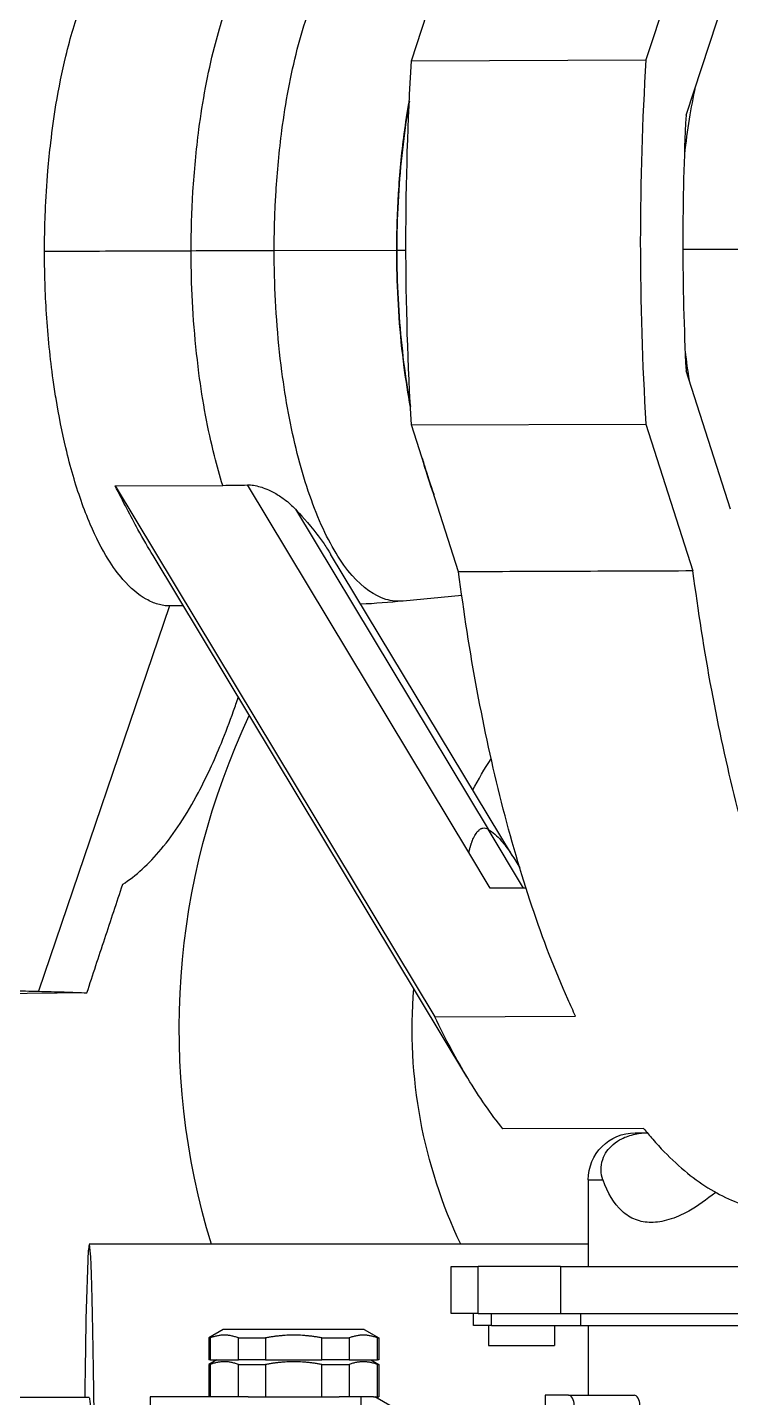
# Model space of a CAD drawing. Header units: millimetres. Extents: x 48717 to 75522, y 76128 to 88842.
# Drawn here: x 57301.8 to 57371.9, y 81628.8 to 81765.3 of the extents above; entities that cross this region are included whole.
import ezdxf

# ---------------------------------------------------------------- set-up
doc = ezdxf.new("R2010")
doc.units = ezdxf.units.MM
doc.layers.add('Top (Plan) View2-DV20-S1B-001a', color=140, linetype='Continuous')
doc.layers.add('Top (Plan) View2-DV20-S1B-002a', color=140, linetype='Continuous')

# ---------------------------------------------------------------- blocks, each defined once
blk = doc.blocks.new('*U751')
at = {"layer": 'Top (Plan) View2-DV20-S1B-002a', "color": 0, "linetype": 'ByBlock', "lineweight": -2}
for p, q in [((57340.07, 81762), (57344.76, 81776.39)), ((57368.12, 81776.48), (57363.43, 81762.08)), ((57367.45, 81756.57), (57371.87, 81770.12)), ((57340.07, 81762), (57363.43, 81762.08)), ((57338.6, 81743.1), (57326.38, 81743.07)), ((57339.51, 81743.1), (57338.6, 81743.1)), ((57371.87, 81717.31), (57367.45, 81731.1)), ((57367.6, 81731.27), (57367.6, 81731.27)), ((57340.07, 81725.7), (57363.43, 81725.79)), ((57344.76, 81711.06), (57340.07, 81725.7)), ((57363.43, 81725.79), (57368.12, 81711.15)), ((57310.52, 81719.64), (57321.25, 81719.68)), ((57310.52, 81719.64), (57342.4, 81666.72)), ((57345.78, 81683.08), (57323.71, 81719.72)), ((57328.5, 81717.3), (57347.71, 81685.41)), ((57345.59, 81660.73), (57314.3, 81712.68)), ((57350.12, 81682.77), (57332, 81712.84)), ((57345.07, 81708.72), (57339.24, 81708.15)), ((57315.94, 81707.66), (57302.9, 81669.26)), ((57317.32, 81707.66), (57316.07, 81707.66)), ((57351.24, 81679.54), (57347.71, 81685.41)), ((57347.92, 81679.53), (57345.78, 81683.08)), ((57350.25, 81682.55), (57350.85, 81681.56)), ((57351.47, 81679.54), (57347.92, 81679.53)), ((57307.71, 81669.11), (57249.5, 81668.34)), ((57342.4, 81666.72), (57356.42, 81666.77)), ((57363.2, 81655.59), (57349.18, 81655.54))]:
    blk.add_line(p, q, dxfattribs=at)
at = {"layer": 'Top (Plan) View2-DV20-S1B-002a', "color": 0, "linetype": 'ByBlock', "lineweight": -2, "extrusion": (0, 0, -1)}
blk.add_ellipse((57383.66, 81743.41), major_axis=(0.12, -65.7), ratio=0.251375, start_param=1.382779, end_param=1.772908, dxfattribs=at)
at = {"layer": 'Top (Plan) View2-DV20-S1B-002a', "color": 0, "linetype": 'ByBlock', "lineweight": -2}
blk.add_ellipse((57339, 81742.58), major_axis=(69.29, 0.1), ratio=0.007399, start_param=1.753851, end_param=1.877108, dxfattribs=at)
for points, knots in [([(57303.49, 81742.98), (57303.49, 81743.31), (57303.49, 81743.63), (57303.5, 81744.28), (57303.5, 81744.6), (57303.52, 81745.59), (57303.54, 81746.26), (57303.63, 81748.31), (57303.71, 81749.69), (57303.91, 81751.99), (57304, 81752.92), (57304.26, 81755.13), (57304.43, 81756.38), (57304.91, 81759.29), (57305.24, 81760.92), (57306.06, 81764.33), (57306.58, 81766.07), (57307.43, 81768.45), (57307.73, 81769.21), (57308.61, 81771.22), (57309.22, 81772.35), (57310.32, 81774.06), (57310.81, 81774.71), (57312.06, 81776.09), (57312.84, 81776.7), (57314.01, 81777.3), (57314.4, 81777.44), (57315.13, 81777.62), (57315.47, 81777.66), (57315.81, 81777.66)], [0.000001, 0.000001, 0.000001, 0.000001, 0.096876, 0.096876, 0.19472, 0.19472, 0.395194, 0.395194, 0.814098, 0.814098, 1.106215, 1.106215, 1.511602, 1.511602, 2.075831, 2.075831, 2.757015, 2.757015, 3.106808, 3.106808, 3.726689, 3.726689, 4.19374, 4.19374, 4.885125, 4.885125, 5.223605, 5.223605, 5.516054, 5.516054, 5.516054, 5.516054]), ([(57326.38, 81743.07), (57326.38, 81743.7), (57326.39, 81744.96), (57326.45, 81746.91), (57326.62, 81750.24), (57327.13, 81755.76), (57328.53, 81763.32), (57330.96, 81770.49), (57334.08, 81775.48), (57336.88, 81777.27), (57338.49, 81777.39), (57338.98, 81777.35)], [0, 0, 0, 0, 0.0104167, 0.0208333, 0.03125, 0.0625, 0.1041667, 0.1458333, 0.1875, 0.2291667, 0.2475216, 0.2475216, 0.2475216, 0.2475216]), ([(57318.1, 81743.04), (57318.1, 81743.68), (57318.11, 81744.31), (57318.12, 81744.96), (57318.13, 81745.61), (57318.15, 81746.27), (57318.18, 81746.94), (57318.21, 81747.6), (57318.24, 81748.28), (57318.28, 81748.96), (57318.41, 81750.99), (57318.6, 81753.08), (57318.88, 81755.17), (57319.24, 81757.96), (57319.76, 81760.74), (57320.42, 81763.34), (57320.68, 81764.33), (57320.96, 81765.3), (57321.25, 81766.23)], [0, 0, 0, 0, 0.0867165, 0.0867165, 0.0867165, 0.173433, 0.173433, 0.173433, 0.2601495, 0.2601495, 0.2601495, 0.520299, 0.520299, 0.520299, 0.8671651, 0.8671651, 0.8671651, 0.9999766, 0.9999766, 0.9999766, 0.9999766]), ([(57340.07, 81725.7), (57339.69, 81731.69), (57339.51, 81737.79), (57339.51, 81749.94), (57339.69, 81756.03), (57340.07, 81762)], [-3.64303, -3.64303, -3.64303, -3.64303, -1.821515, -1.821515, 0, 0, 0, 0]), ([(57363.43, 81762.08), (57363.06, 81756.12), (57362.87, 81750.03), (57362.87, 81737.88), (57363.06, 81731.78), (57363.43, 81725.79)], [-3.64303, -3.64303, -3.64303, -3.64303, -1.821515, -1.821515, 0, 0, 0, 0]), ([(57367.29, 81752.68), (57367.43, 81753.89), (57367.75, 81756.22), (57368.15, 81758.37), (57368.37, 81759.39)], [0.5446309, 0.5446309, 0.5446309, 0.5446309, 0.5625, 0.5802411, 0.5802411, 0.5802411, 0.5802411]), ([(57338.6, 81743.1), (57338.6, 81743.71), (57338.61, 81744.93), (57338.67, 81746.83), (57338.83, 81750.05), (57339.18, 81753.82), (57339.65, 81756.91), (57339.85, 81758)], [0, 0, 0, 0, 0.01041667, 0.02083333, 0.03125, 0.0625, 0.07966914, 0.07966914, 0.07966914, 0.07966914]), ([(57339.85, 81757.97), (57339.79, 81757.63), (57339.26, 81754.52), (57338.73, 81749.55), (57338.6, 81744.71), (57338.6, 81743.1)], [0.43228311, 0.43228311, 0.43228311, 0.43228311, 0.4375, 0.47916667, 0.5, 0.5, 0.5, 0.5]), ([(57318.1, 81743.04), (57316.48, 81743.03), (57314.85, 81743.03), (57313.23, 81743.02), (57311.61, 81743.02), (57309.98, 81743.01), (57308.36, 81743), (57306.74, 81743), (57305.11, 81742.99), (57303.49, 81742.98)], [0, 0, 0, 0, 0.521132, 0.521132, 0.521132, 1.042263, 1.042263, 1.042263, 1.563393, 1.563393, 1.563393, 1.563393]), ([(57315.94, 81707.66), (57315.75, 81707.66), (57315.56, 81707.68), (57315.18, 81707.74), (57314.98, 81707.78), (57314.4, 81707.95), (57314.01, 81708.12), (57312.83, 81708.78), (57312.05, 81709.44), (57310.8, 81710.88), (57310.31, 81711.56), (57309.21, 81713.33), (57308.6, 81714.5), (57307.73, 81716.55), (57307.42, 81717.34), (57306.57, 81719.76), (57306.06, 81721.52), (57305.24, 81724.97), (57304.91, 81726.63), (57304.53, 81728.95), (57304.43, 81729.58), (57304.05, 81732.34), (57303.83, 81734.54), (57303.62, 81737.82), (57303.57, 81738.88), (57303.52, 81740.45), (57303.51, 81740.96), (57303.49, 81741.98), (57303.49, 81742.48), (57303.49, 81742.98)], [0, 0, 0, 0, 0.161646, 0.161646, 0.325127, 0.325127, 0.65732, 0.65732, 1.335785, 1.335785, 1.794082, 1.794082, 2.40227, 2.40227, 2.744376, 2.744376, 3.410327, 3.410327, 3.961223, 3.961223, 4.161848, 4.161848, 4.834596, 4.834596, 5.151538, 5.151538, 5.304132, 5.304132, 5.453931, 5.453931, 5.453931, 5.453931]), ([(57321.25, 81719.68), (57320.96, 81720.63), (57320.68, 81721.61), (57320.42, 81722.62), (57320.09, 81723.94), (57319.8, 81725.3), (57319.54, 81726.68), (57319.28, 81728.06), (57319.06, 81729.47), (57318.88, 81730.87), (57318.42, 81734.37), (57318.18, 81737.88), (57318.12, 81741.12), (57318.11, 81741.77), (57318.1, 81742.4), (57318.1, 81743.04)], [0.0000039, 0.0000039, 0.0000039, 0.0000039, 0.1328238, 0.1328238, 0.1328238, 0.3062591, 0.3062591, 0.3062591, 0.4796943, 0.4796943, 0.4796943, 0.9132824, 0.9132824, 0.9132824, 1, 1, 1, 1]), ([(57339.24, 81708.15), (57338.67, 81708.09), (57336.98, 81708.25), (57334.08, 81710.24), (57330.96, 81715.41), (57328.93, 81721.48), (57327.77, 81726.87), (57326.78, 81733.1), (57326.42, 81738.65), (57326.38, 81742.44), (57326.38, 81743.07)], [0.7491501, 0.7491501, 0.7491501, 0.7491501, 0.7708333, 0.8125, 0.8541667, 0.8958333, 0.9166667, 0.9375, 0.9895833, 1, 1, 1, 1]), ([(57339.96, 81727.49), (57339.72, 81728.79), (57338.99, 81733.48), (57338.63, 81738.83), (57338.6, 81742.49), (57338.6, 81743.1)], [0.91693729, 0.91693729, 0.91693729, 0.91693729, 0.9375, 0.98958333, 1, 1, 1, 1]), ([(57338.6, 81743.1), (57338.6, 81741.49), (57338.73, 81736.65), (57339.28, 81731.4), (57339.86, 81728.08), (57339.96, 81727.53)], [0.5, 0.5, 0.5, 0.5, 0.52083333, 0.5625, 0.57099801, 0.57099801, 0.57099801, 0.57099801]), ([(57378.84, 81743.13), (57378.44, 81743.14), (57377.84, 81743.15), (57377.01, 81743.16), (57376.6, 81743.16), (57376.13, 81743.17), (57375.62, 81743.17), (57374.86, 81743.18), (57374, 81743.18), (57373.1, 81743.19), (57372.19, 81743.19), (57371.24, 81743.19), (57370.31, 81743.19), (57369.2, 81743.19), (57368.12, 81743.19), (57367.14, 81743.19)], [0.0001055, 0.0001055, 0.0001055, 0.0001055, 0.25, 0.25, 0.25, 0.375, 0.375, 0.375, 0.5625, 0.5625, 0.5625, 0.75, 0.75, 0.75, 0.9715873, 0.9715873, 0.9715873, 0.9715873]), ([(57367.78, 81730.08), (57367.78, 81730.1), (57367.62, 81731.05), (57367.48, 81732.03), (57367.37, 81733.02)], [0.43722323, 0.43722323, 0.43722323, 0.43722323, 0.4375, 0.45219178, 0.45219178, 0.45219178, 0.45219178]), ([(57341.16, 81722.32), (57341.22, 81722.09), (57341.58, 81720.83), (57341.96, 81719.69), (57342.28, 81718.81)], [0.59998617, 0.59998617, 0.59998617, 0.59998617, 0.60416667, 0.62323664, 0.62323664, 0.62323664, 0.62323664]), ([(57314.3, 81712.68), (57313.83, 81713.47), (57313.32, 81714.34), (57312.08, 81716.6), (57311.32, 81718.07), (57310.52, 81719.64)], [-1.090627, -1.090627, -1.090627, -1.090627, -0.633894, -0.633894, 0, 0, 0, 0]), ([(57321.25, 81719.68), (57321.66, 81719.69), (57322.07, 81719.69), (57322.89, 81719.7), (57323.3, 81719.71), (57323.71, 81719.72)], [-0.2620559, -0.2620559, -0.2620559, -0.2620559, -0.1310389, -0.1310389, -0.0000423, -0.0000423, -0.0000423, -0.0000423]), ([(57323.71, 81719.72), (57323.91, 81719.73), (57324.12, 81719.72), (57324.55, 81719.65), (57324.77, 81719.6), (57325.37, 81719.43), (57325.85, 81719.24), (57326.75, 81718.74), (57327.08, 81718.52), (57327.8, 81717.99), (57328.18, 81717.65), (57328.5, 81717.3)], [-0.7034882, -0.7034882, -0.7034882, -0.7034882, -0.5959104, -0.5959104, -0.4830517, -0.4830517, -0.2860268, -0.2860268, -0.1663621, -0.1663621, 0, 0, 0, 0]), ([(57328.5, 81717.3), (57328.91, 81716.87), (57329.77, 81715.93), (57330.93, 81714.43), (57331.2, 81714.07), (57331.55, 81713.54), (57331.66, 81713.38), (57331.84, 81713.1), (57331.91, 81712.99), (57331.98, 81712.87), (57331.99, 81712.86), (57332, 81712.84)], [-0.6804043, -0.6804043, -0.6804043, -0.6804043, -0.4693804, -0.4693804, -0.3978419, -0.3978419, -0.3641252, -0.3641252, -0.3406856, -0.3406856, -0.3376883, -0.3376883, -0.3376883, -0.3376883]), ([(57368.12, 81711.15), (57364.23, 81711.14), (57360.33, 81711.12), (57352.55, 81711.09), (57348.65, 81711.08), (57344.76, 81711.06)], [-2.500148, -2.500148, -2.500148, -2.500148, -1.250148, -1.250148, -0.000148, -0.000148, -0.000148, -0.000148]), ([(57356.42, 81666.77), (57356.16, 81667.32), (57355.9, 81667.89), (57354.37, 81671.33), (57353.17, 81674.44), (57350.96, 81681.03), (57349.95, 81684.5), (57348.13, 81691.7), (57347.32, 81695.42), (57345.89, 81703.11), (57345.27, 81707.09), (57344.76, 81711.06)], [-2.122565, -2.122565, -2.122565, -2.122565, -2.063554, -2.063554, -1.768761, -1.768761, -1.473967, -1.473967, -1.179174, -1.179174, -0.873245, -0.873245, -0.873245, -0.873245]), ([(57405.95, 81648.78), (57405.9, 81648.75), (57405.85, 81648.73), (57404.37, 81648.05), (57402.89, 81647.65), (57399.87, 81647.39), (57398.33, 81647.55), (57395.22, 81648.48), (57393.65, 81649.25), (57390.53, 81651.45), (57388.98, 81652.87), (57385.96, 81656.34), (57384.48, 81658.39), (57381.65, 81663.06), (57380.29, 81665.68), (57377.73, 81671.42), (57376.53, 81674.53), (57374.32, 81681.12), (57373.31, 81684.59), (57371.49, 81691.79), (57370.69, 81695.51), (57369.25, 81703.2), (57368.64, 81707.18), (57368.12, 81711.15)], [-3.843407, -3.843407, -3.843407, -3.843407, -3.832315, -3.832315, -3.537522, -3.537522, -3.242728, -3.242728, -2.947935, -2.947935, -2.653141, -2.653141, -2.358348, -2.358348, -2.063554, -2.063554, -1.768761, -1.768761, -1.473967, -1.473967, -1.179174, -1.179174, -0.873245, -0.873245, -0.873245, -0.873245]), ([(57311.28, 81679.92), (57312.59, 81680.76), (57313.88, 81681.94), (57316.41, 81684.97), (57317.65, 81686.86), (57319.62, 81690.57), (57320.39, 81692.22), (57321.53, 81695.02), (57321.94, 81696.1), (57322.49, 81697.65), (57322.64, 81698.11), (57322.8, 81698.57)], [0.000043, 0.000043, 0.000043, 0.000043, 1.137078, 1.137078, 2.322821, 2.322821, 3.131403, 3.131403, 3.599129, 3.599129, 3.788778, 3.788778, 3.788778, 3.788778]), ([(57345.78, 81683.08), (57345.81, 81683.21), (57345.84, 81683.33), (57345.87, 81683.44), (57345.88, 81683.49), (57345.89, 81683.54), (57345.91, 81683.59), (57345.91, 81683.62), (57345.92, 81683.64), (57345.93, 81683.66), (57345.93, 81683.67), (57345.93, 81683.68), (57345.94, 81683.7), (57345.94, 81683.7), (57345.94, 81683.71), (57345.94, 81683.71), (57345.94, 81683.72), (57345.94, 81683.72), (57345.95, 81683.73), (57345.96, 81683.8), (57345.99, 81683.86), (57346.01, 81683.93), (57346.02, 81683.96), (57346.03, 81683.99), (57346.04, 81684.02), (57346.05, 81684.07), (57346.07, 81684.12), (57346.09, 81684.16), (57346.1, 81684.19), (57346.11, 81684.21), (57346.11, 81684.23), (57346.12, 81684.25), (57346.13, 81684.27), (57346.14, 81684.3), (57346.17, 81684.38), (57346.21, 81684.45), (57346.24, 81684.52), (57346.28, 81684.62), (57346.33, 81684.71), (57346.38, 81684.79), (57346.42, 81684.86), (57346.46, 81684.92), (57346.5, 81684.98), (57346.5, 81684.99), (57346.51, 81685), (57346.51, 81685.01), (57346.53, 81685.03), (57346.54, 81685.04), (57346.56, 81685.06), (57346.56, 81685.08), (57346.57, 81685.09), (57346.58, 81685.1), (57346.59, 81685.11), (57346.59, 81685.11), (57346.6, 81685.12), (57346.6, 81685.12), (57346.6, 81685.13), (57346.61, 81685.13), (57346.61, 81685.13), (57346.61, 81685.13), (57346.61, 81685.14), (57346.66, 81685.19), (57346.71, 81685.24), (57346.76, 81685.29), (57346.8, 81685.33), (57346.84, 81685.36), (57346.89, 81685.39), (57346.93, 81685.42), (57346.98, 81685.45), (57347.02, 81685.47), (57347.05, 81685.48), (57347.07, 81685.49), (57347.09, 81685.5), (57347.1, 81685.5), (57347.11, 81685.5), (57347.12, 81685.51), (57347.13, 81685.51), (57347.13, 81685.51), (57347.14, 81685.51), (57347.14, 81685.51), (57347.15, 81685.51), (57347.16, 81685.52), (57347.35, 81685.56), (57347.54, 81685.52), (57347.71, 81685.41)], [0, 0, 0, 0, 0.0625, 0.0625, 0.0625, 0.09375, 0.09375, 0.09375, 0.109375, 0.109375, 0.109375, 0.117187, 0.117187, 0.117187, 0.121094, 0.121094, 0.121094, 0.125, 0.125, 0.125, 0.166886, 0.166886, 0.166886, 0.1875, 0.1875, 0.1875, 0.21875, 0.21875, 0.21875, 0.234375, 0.234375, 0.234375, 0.25, 0.25, 0.25, 0.302431, 0.302431, 0.302431, 0.375, 0.375, 0.375, 0.4375, 0.4375, 0.4375, 0.446357, 0.446357, 0.446357, 0.46875, 0.46875, 0.46875, 0.484375, 0.484375, 0.484375, 0.492187, 0.492187, 0.492187, 0.496094, 0.496094, 0.496094, 0.5, 0.5, 0.5, 0.565104, 0.565104, 0.565104, 0.625, 0.625, 0.625, 0.6875, 0.6875, 0.6875, 0.71875, 0.71875, 0.71875, 0.734375, 0.734375, 0.734375, 0.742187, 0.742187, 0.742187, 0.75, 0.75, 0.75, 1, 1, 1, 1]), ([(57347.71, 81685.41), (57348.16, 81685.12), (57348.59, 81684.74), (57349.01, 81684.27), (57349.32, 81683.91), (57349.63, 81683.5), (57349.93, 81683.05), (57350.03, 81682.9), (57350.12, 81682.75), (57350.22, 81682.59), (57350.23, 81682.58), (57350.24, 81682.56), (57350.25, 81682.55)], [0, 0, 0, 0, 0.25, 0.25, 0.25, 0.4375, 0.4375, 0.4375, 0.5, 0.5, 0.5, 0.5055711, 0.5055711, 0.5055711, 0.5055711]), ([(57307.71, 81669.11), (57308.3, 81670.91), (57308.9, 81672.72), (57310.09, 81676.31), (57310.69, 81678.12), (57311.28, 81679.92)], [-1.143547, -1.143547, -1.143547, -1.143547, -0.571696, -0.571696, -0.000131, -0.000131, -0.000131, -0.000131]), ([(57297.06, 81669.39), (57298.12, 81669.37), (57299.13, 81669.35), (57300.61, 81669.32), (57301.11, 81669.31), (57302.04, 81669.28), (57302.47, 81669.27), (57302.9, 81669.26)], [-1.497987, -1.497987, -1.497987, -1.497987, -0.749152, -0.749152, -0.361374, -0.361374, 0, 0, 0, 0]), ([(57302.9, 81669.26), (57303.33, 81669.25), (57303.75, 81669.24), (57304.59, 81669.21), (57305.02, 81669.2), (57306.23, 81669.17), (57306.99, 81669.14), (57307.71, 81669.11)], [-1.496516, -1.496516, -1.496516, -1.496516, -1.134287, -1.134287, -0.747818, -0.747818, -0.000001, -0.000001, -0.000001, -0.000001]), ([(57349.18, 81655.54), (57347.98, 81657.03), (57346.81, 81658.72), (57344.55, 81662.45), (57343.45, 81664.5), (57342.4, 81666.72)], [-2.20364, -2.20364, -2.20364, -2.20364, -1.101395, -1.101395, 0, 0, 0, 0]), ([(57363.2, 81655.59), (57363.5, 81655.22), (57363.8, 81654.86), (57365.62, 81652.78), (57367.17, 81651.36), (57370.28, 81649.17), (57371.85, 81648.39), (57374.64, 81647.56), (57375.85, 81647.38), (57377.05, 81647.39)], [2.5941271, 2.5941271, 2.5941271, 2.5941271, 2.6531414, 2.6531414, 2.9479349, 2.9479349, 3.2427284, 3.2427284, 3.4752245, 3.4752245, 3.4752245, 3.4752245])]:
    blk.add_open_spline(points, degree=3, knots=knots, dxfattribs=at)
for points in [[(57342.32, 81718.69), (57341.88, 81719.87), (57341.48, 81721.13), (57341.12, 81722.44)], [(57316.07, 81707.66), (57316.03, 81707.66), (57315.99, 81707.66), (57315.94, 81707.66)], [(57339.24, 81708.15), (57337.84, 81708.01), (57336.43, 81707.9), (57335.02, 81707.83)]]:
    blk.add_open_spline(points, degree=3, dxfattribs=at)
blk = doc.blocks.new('*U769')
at = {"layer": 'Top (Plan) View2-DV20-S1B-001a', "color": 0, "linetype": 'ByBlock', "lineweight": -2}
for p, q in [((57362.37, 81655.15), (57363.57, 81655.15)), ((57357.68, 81650.46), (57359.15, 81650.46)), ((57357.68, 81650.46), (57357.68, 81641.83)), ((57344.03, 81641.83), (57346.7, 81641.83)), ((57344.03, 81637.15), (57344.03, 81641.83)), ((57354.9, 81641.83), (57346.7, 81641.83)), ((57346.7, 81637.15), (57346.7, 81641.83)), ((57354.9, 81641.83), (57455.58, 81641.83)), ((57354.9, 81641.83), (57354.9, 81637.15)), ((57346.7, 81637.15), (57344.03, 81637.15)), ((57346.23, 81635.95), (57346.23, 81637.15)), ((57346.7, 81637.15), (57354.9, 81637.15)), ((57348.04, 81635.95), (57348.04, 81637.15)), ((57354.9, 81637.15), (57455.58, 81637.15)), ((57356.9, 81637.15), (57356.9, 81635.95)), ((57321.3, 81635.55), (57319.85, 81634.71)), ((57328.33, 81635.55), (57321.3, 81635.55)), ((57335.36, 81635.55), (57328.33, 81635.55)), ((57335.36, 81635.55), (57336.81, 81634.71)), ((57348.04, 81635.95), (57346.23, 81635.95)), ((57347.73, 81635.95), (57347.73, 81633.95)), ((57348.04, 81635.95), (57356.9, 81635.95)), ((57354.33, 81635.95), (57354.33, 81633.95)), ((57356.9, 81635.95), (57453.38, 81635.95)), ((57357.68, 81635.95), (57357.68, 81629)), ((57319.85, 81634.71), (57320, 81634.71)), ((57319.85, 81634.71), (57319.85, 81632.53)), ((57320, 81634.71), (57320, 81632.53)), ((57322.81, 81634.71), (57325.52, 81634.71)), ((57322.81, 81632.53), (57322.81, 81634.71)), ((57325.52, 81634.71), (57325.52, 81632.53)), ((57331.14, 81634.71), (57333.85, 81634.71)), ((57331.14, 81632.53), (57331.14, 81634.71)), ((57333.85, 81634.71), (57333.85, 81632.53)), ((57336.67, 81634.71), (57336.81, 81634.71)), ((57336.67, 81632.53), (57336.67, 81634.71)), ((57336.81, 81634.71), (57336.81, 81632.53)), ((57347.73, 81633.95), (57351.03, 81633.95)), ((57351.03, 81633.95), (57354.33, 81633.95)), ((57320, 81632.53), (57319.85, 81632.53)), ((57320.66, 81632.53), (57319.85, 81632.06)), ((57320, 81632.53), (57322.81, 81632.53)), ((57325.52, 81632.53), (57322.81, 81632.53)), ((57325.52, 81632.53), (57331.14, 81632.53)), ((57333.85, 81632.53), (57331.14, 81632.53)), ((57333.85, 81632.53), (57336.67, 81632.53)), ((57336, 81632.53), (57336.81, 81632.06)), ((57336.81, 81632.53), (57336.67, 81632.53)), ((57319.85, 81632.06), (57320, 81632.06)), ((57319.85, 81632.06), (57319.85, 81628.85)), ((57320, 81632.06), (57320, 81628.85)), ((57322.81, 81632.06), (57325.52, 81632.06)), ((57322.81, 81628.85), (57322.81, 81632.06)), ((57325.52, 81632.06), (57325.52, 81628.85)), ((57331.14, 81632.06), (57333.85, 81632.06)), ((57331.14, 81628.85), (57331.14, 81632.06)), ((57333.85, 81632.06), (57333.85, 81628.85)), ((57336.67, 81632.06), (57336.81, 81632.06)), ((57336.67, 81628.85), (57336.67, 81632.06)), ((57336.81, 81632.06), (57336.81, 81628.85)), ((57323.8, 81628.85), (57314.03, 81628.85)), ((57314.03, 81628.85), (57314.03, 81564.65)), ((57323.8, 81628.85), (57325.52, 81628.85)), ((57325.52, 81628.85), (57331.14, 81628.85)), ((57331.14, 81628.85), (57332.87, 81628.85)), ((57335.03, 81628.85), (57332.87, 81628.85)), ((57335.03, 81628.85), (57335.03, 81564.65)), ((57336.28, 81628.85), (57336.67, 81628.85)), ((57347.23, 81622.6), (57336.42, 81628.85)), ((57336.67, 81628.85), (57336.81, 81628.85)), ((57355.7, 81629), (57353.4, 81629)), ((57353.4, 81629), (57353.4, 81627.5)), ((57355.7, 81629), (57362.25, 81629))]:
    blk.add_line(p, q, dxfattribs=at)
at = {"layer": 'Top (Plan) View2-DV20-S1B-001a', "color": 0, "linetype": 'ByBlock', "lineweight": -2, "extrusion": (0, 0, -1)}
blk.add_arc((-57362.37, 81650.46), 4.69, 359.9999, 89.9999, dxfattribs=at)
at = {"layer": 'Top (Plan) View2-DV20-S1B-001a', "color": 0, "linetype": 'ByBlock', "lineweight": -2}
for centre in [(57355.7, 81628), (57362.25, 81628)]:
    blk.add_ellipse(centre, major_axis=(0, -1), ratio=0.573576, start_param=1.570796, end_param=3.141593, dxfattribs=at)
for points, knots in [([(57359.15, 81650.46), (57359.04, 81650.76), (57358.96, 81651.1), (57358.95, 81651.8), (57359, 81652.15), (57359.22, 81652.78), (57359.36, 81653.05), (57359.72, 81653.56), (57359.92, 81653.79), (57360.43, 81654.23), (57360.73, 81654.41), (57361.41, 81654.76), (57361.86, 81654.92), (57362.79, 81655.1), (57363.19, 81655.14), (57363.57, 81655.15)], [-5.5621876, -5.5621876, -5.5621876, -5.5621876, -5.4017038, -5.4017038, -5.2584717, -5.2584717, -5.1505544, -5.1505544, -5.0476311, -5.0476311, -4.927632, -4.927632, -4.7721382, -4.7721382, -4.6422167, -4.6422167, -4.6422167, -4.6422167]), ([(57370.38, 81649.22), (57369.49, 81648.49), (57368.58, 81647.85), (57367.01, 81646.98), (57366.35, 81646.69), (57365.09, 81646.31), (57364.5, 81646.22), (57363.42, 81646.22), (57362.89, 81646.31), (57361.91, 81646.69), (57361.46, 81646.98), (57360.23, 81648.1), (57359.61, 81649.22), (57359.16, 81650.44), (57359.15, 81650.45), (57359.15, 81650.46)], [-6.890258, -6.890258, -6.890258, -6.890258, -6.464901, -6.464901, -6.140921, -6.140921, -5.816942, -5.816942, -5.492962, -5.492962, -5.168983, -5.168983, -4.521024, -4.521024, -4.513977, -4.513977, -4.513977, -4.513977])]:
    blk.add_open_spline(points, degree=3, knots=knots, dxfattribs=at)
for points, weights in [([(57322.81, 81634.71), (57321.4, 81635.25), (57320, 81634.71)], [1, 1.06, 1]), ([(57331.14, 81634.71), (57328.33, 81635.25), (57325.52, 81634.71)], [1.33395579133, 1.41399313881, 1.33395579133]), ([(57336.67, 81634.71), (57335.26, 81635.25), (57333.85, 81634.71)], [1, 1.06, 1]), ([(57322.81, 81632.06), (57321.4, 81632.6), (57320, 81632.06)], [1, 1.06, 1]), ([(57331.14, 81632.06), (57328.33, 81632.6), (57325.52, 81632.06)], [1.44310231825, 1.52968845734, 1.44310231825]), ([(57336.67, 81632.06), (57335.26, 81632.6), (57333.85, 81632.06)], [1, 1.06, 1]), ([(57336.28, 81628.85), (57335.98, 81628.85), (57335.03, 81628.85)], [1.01136545097, 1.00864227127, 1])]:
    blk.add_rational_spline(points, weights, degree=2, dxfattribs=at)
blk = doc.blocks.new('*U771')
at = {"layer": 'Top (Plan) View2-DV20-S1B-001a', "color": 0, "linetype": 'ByBlock', "lineweight": -2}
for p, q in [((57307.85, 81643.47), (57307.62, 81636.6)), ((57357.68, 81644.05), (57307.95, 81644.05)), ((57307.94, 81628.76), (57278.95, 81628.76))]:
    blk.add_line(p, q, dxfattribs=at)
for start_param, end_param in [(2.26963, 3.297854), (3.708969, 3.966989)]:
    blk.add_ellipse((57307.95, 81596.55), major_axis=(0, -47.5), ratio=0.012952, start_param=start_param, end_param=end_param, dxfattribs=at)
at = {"layer": 'Top (Plan) View2-DV20-S1B-001a', "color": 0, "linetype": 'ByBlock', "lineweight": -2, "extrusion": (0, 0, -1)}
blk.add_ellipse((57307.94, 81597.01), major_axis=(0, 31.75), ratio=0.012952, start_param=0, end_param=0.798729, dxfattribs=at)
blk = doc.blocks.new('*U774')
at = {"layer": 'Top (Plan) View2-DV20-S1B-001a', "color": 0, "linetype": 'ByBlock', "lineweight": -2, "extrusion": (0, 0, -1)}
for radius, start, end in [(73.22, 342.9499, 25.238), (73.22, 342.9499, 25.238), (50, 28.438, 32.5892), (50, 28.438, 32.5892), (50, 334.5735, 4.6001), (50, 334.5735, 4.6001)]:
    blk.add_arc((-57390.13, 81665.51), radius, start, end, dxfattribs=at)

msp = doc.modelspace()

# ---------------------------------------------------------------- block references
at = {"layer": 'Top (Plan) View2-DV20-S1B-001a'}
for name in ['*U774', '*U769', '*U771']:
    msp.add_blockref(name, (0, 0), dxfattribs=at)
at = {"layer": 'Top (Plan) View2-DV20-S1B-002a'}
msp.add_blockref('*U751', (0, 0), dxfattribs=at)

doc.saveas('drawing.dxf')
